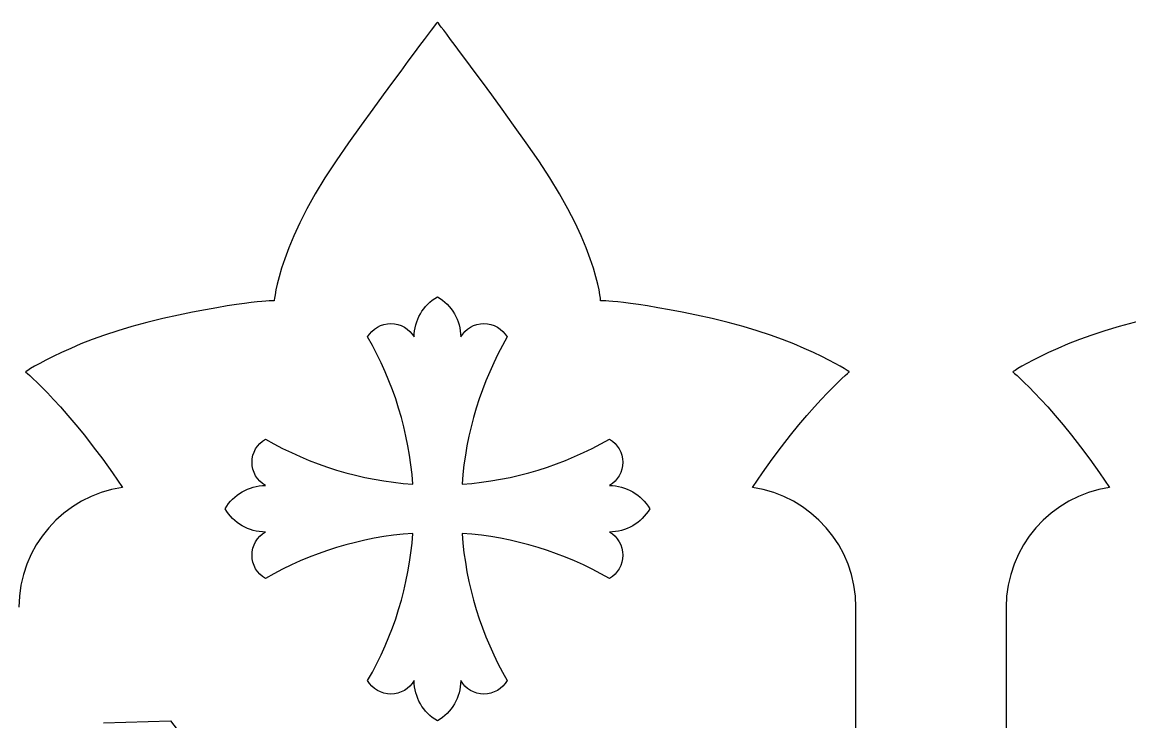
# Model space of a CAD drawing. Extents: x 0 to 978, y 1133 to 1701.
# Drawn here: x 269.5 to 493.2, y 1559.2 to 1700.6 of the extents above; entities that cross this region are included whole.
import ezdxf

# ---------------------------------------------------------------- set-up
doc = ezdxf.new("R2010")
doc.units = 0
doc.layers.add('H0115_Printing_02', color=7, linetype='CONTINUOUS')

msp = doc.modelspace()

# ---------------------------------------------------------------- linework, layer by layer
at = {"layer": 'H0115_Printing_02', "color": 1}
for points in [[(353.369091, 1700.589957), (353.368091, 1700.590957)], [(437.885089, 1457.515964), (437.885089, 1582.33496)], [(468.203888, 1582.33466), (468.203888, 1457.477664)], [(285.959093, 1558.985961), (299.473093, 1559.394961), (301.474092, 1556.739961), (292.254093, 1556.527961)]]:
    msp.add_lwpolyline(points, dxfattribs=at)
msp.add_lwpolyline([(343.976091, 1564.818961)], close=True, dxfattribs=at)
for points in [[(353.368091, 1700.590957), (353.368091, 1700.590957), (349.780091, 1696.131958), (335.426092, 1676.233958)], [(371.311091, 1676.233958), (356.957091, 1696.131958), (353.369091, 1700.589957), (353.369091, 1700.589957)], [(335.426092, 1676.233958), (321.071092, 1656.334959), (320.418092, 1644.264959), (320.418092, 1644.264959)], [(386.31909, 1644.264959), (386.31909, 1644.264959), (385.66609, 1656.334959), (371.311091, 1676.233958)], [(320.418092, 1644.264959), (320.418092, 1644.264959), (315.524092, 1644.590959), (297.906093, 1640.676959)], [(348.673091, 1636.969959), (348.673091, 1640.324959), (350.462091, 1643.423959), (353.367091, 1645.101959)], [(353.367091, 1645.101959), (356.275091, 1643.423959), (358.064091, 1640.324959), (358.064091, 1636.969959)], [(408.83009, 1640.676959), (391.21309, 1644.590959), (386.31909, 1644.264959), (386.31909, 1644.264959)], [(297.906093, 1640.676959), (280.289093, 1636.761959), (270.175093, 1629.911959), (270.175093, 1629.911959)], [(339.278092, 1636.969959), (340.246091, 1638.645959), (342.038091, 1639.680959), (343.976091, 1639.680959)], [(343.976091, 1639.680959), (345.913091, 1639.680959), (347.703091, 1638.645959), (348.673091, 1636.969959)], [(358.064091, 1636.969959), (359.032091, 1638.645959), (360.824091, 1639.680959), (362.761091, 1639.680959)], [(362.761091, 1639.680959), (364.699091, 1639.680959), (366.489091, 1638.645959), (367.459091, 1636.969959)], [(436.562089, 1629.911959), (436.562089, 1629.911959), (426.448089, 1636.761959), (408.83009, 1640.676959)], [(497.258888, 1640.676659), (479.640888, 1636.761659), (469.527888, 1629.911659), (469.527888, 1629.911659)], [(348.403091, 1607.21296), (347.654091, 1617.67296), (344.545091, 1627.850959), (339.278092, 1636.969959)], [(367.459091, 1636.969959), (362.192091, 1627.850959), (359.084091, 1617.67296), (358.334091, 1607.20996)], [(270.175093, 1629.911959), (270.175093, 1629.911959), (278.814093, 1622.867959), (289.754093, 1606.57696)], [(416.98309, 1606.57696), (427.923089, 1622.867959), (436.562089, 1629.911959), (436.562089, 1629.911959)], [(469.527888, 1629.911659), (469.527888, 1629.911659), (478.166888, 1622.868659), (489.105888, 1606.57666)], [(315.932092, 1611.64096), (315.932092, 1613.57696), (316.965092, 1615.36696), (318.642092, 1616.33696)], [(318.642092, 1616.33696), (327.763092, 1611.07096), (337.942092, 1607.96296), (348.403091, 1607.21296)], [(358.334091, 1607.20996), (368.795091, 1607.96296), (378.974091, 1611.07096), (388.09509, 1616.33696)], [(388.09509, 1616.33696), (389.77409, 1615.36696), (390.80509, 1613.57696), (390.80509, 1611.64096)], [(318.642092, 1606.94596), (316.965092, 1607.91396), (315.932092, 1609.70396), (315.932092, 1611.64096)], [(390.80509, 1611.64096), (390.80509, 1609.70396), (389.77409, 1607.91396), (388.09509, 1606.94596)], [(289.754093, 1606.57696), (277.928093, 1604.82996), (268.852093, 1594.64396), (268.852093, 1582.33496)], [(310.508092, 1602.24796), (312.185092, 1605.15596), (315.286092, 1606.94596), (318.642092, 1606.94596)], [(388.09509, 1606.94596), (391.45109, 1606.94596), (394.55109, 1605.15596), (396.22909, 1602.24796)], [(437.885089, 1582.33496), (437.885089, 1594.64296), (428.809089, 1604.82996), (416.98309, 1606.57696)], [(489.105888, 1606.57666), (477.280888, 1604.83066), (468.203888, 1594.64366), (468.203888, 1582.33466)], [(318.642092, 1597.55696), (315.286092, 1597.55696), (312.185092, 1599.34296), (310.508092, 1602.24796)], [(396.22909, 1602.24796), (394.55109, 1599.34296), (391.45109, 1597.55696), (388.09509, 1597.55696)], [(315.932092, 1592.85796), (315.932092, 1594.79496), (316.965092, 1596.58496), (318.642092, 1597.55696)], [(348.403091, 1597.28696), (337.942092, 1596.53596), (327.763092, 1593.42796), (318.642092, 1588.16396)], [(339.278092, 1567.529961), (344.545091, 1576.646961), (347.654091, 1586.82696), (348.403091, 1597.28696)], [(388.09509, 1588.16396), (378.974091, 1593.42796), (368.795091, 1596.53596), (358.334091, 1597.28696)], [(358.334091, 1597.28696), (359.084091, 1586.82696), (362.192091, 1576.646961), (367.459091, 1567.529961)], [(388.09509, 1597.55696), (389.77409, 1596.58496), (390.80509, 1594.79496), (390.80509, 1592.85796)], [(318.642092, 1588.16396), (316.965092, 1589.12996), (315.932092, 1590.92196), (315.932092, 1592.85796)], [(390.80509, 1592.85796), (390.80509, 1590.92196), (389.77409, 1589.12996), (388.09509, 1588.16396)], [(343.976091, 1564.818961), (342.038091, 1564.818961), (340.246091, 1565.850961), (339.278092, 1567.529961)], [(348.673091, 1567.529961), (347.703091, 1565.850961), (345.913091, 1564.818961), (343.976091, 1564.818961)], [(353.367091, 1559.394961), (350.462091, 1561.073961), (348.673091, 1564.173961), (348.673091, 1567.529961)], [(358.064091, 1567.529961), (358.064091, 1564.173961), (356.275091, 1561.073961), (353.367091, 1559.394961)], [(362.761091, 1564.818961), (360.824091, 1564.818961), (359.032091, 1565.850961), (358.064091, 1567.529961)], [(367.459091, 1567.529961), (366.489091, 1565.850961), (364.699091, 1564.818961), (362.761091, 1564.818961)]]:
    msp.add_open_spline(points, degree=3, dxfattribs=at)

doc.saveas('drawing.dxf')
